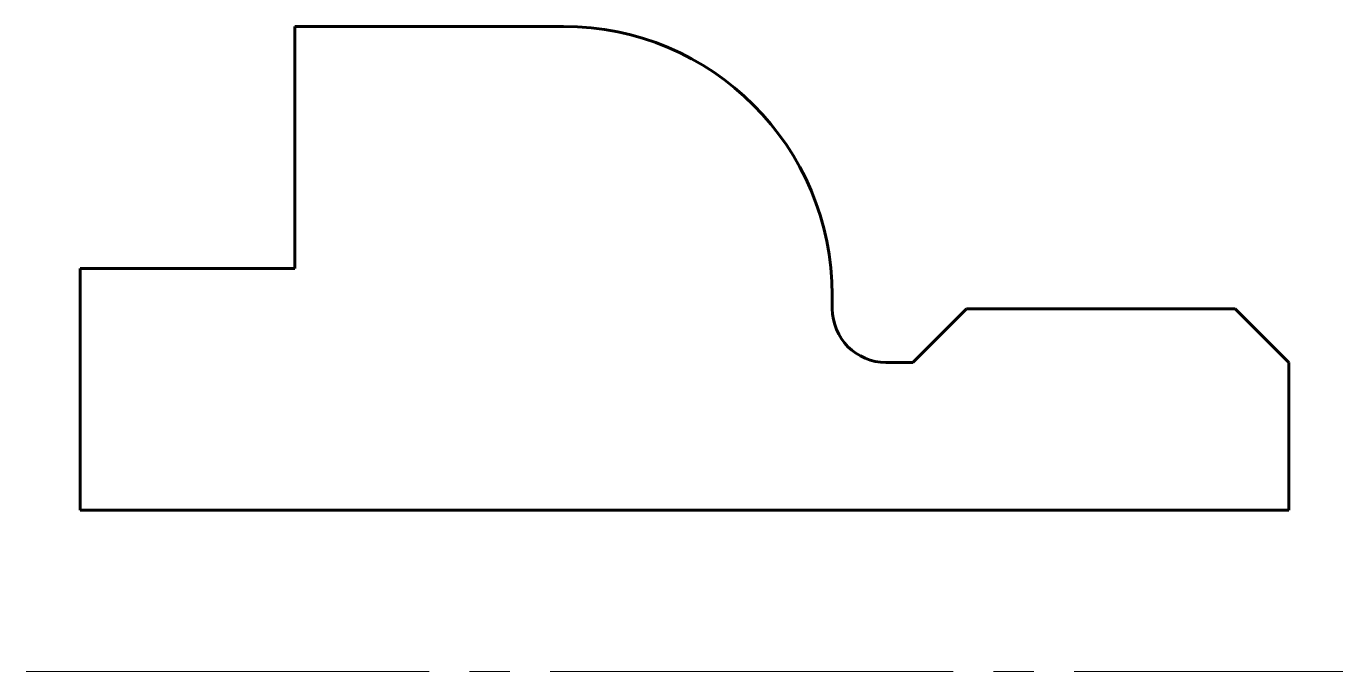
# Model space of a CAD drawing. Header units: millimetres. Extents: x -2 to 47, y 0 to 24.
import ezdxf

# ---------------------------------------------------------------- set-up
doc = ezdxf.new("R2010")
doc.units = ezdxf.units.MM
doc.linetypes.add('K5LT_AXLED', pattern=[19.5, 15, -1.5, 1.5, -1.5])
doc.linetypes.add('K5LT_BASIC', pattern=[0])

msp = doc.modelspace()

# ---------------------------------------------------------------- linework, layer by layer
at = {"color": 150, "linetype": 'K5LT_BASIC', "lineweight": 60, "true_color": 0x0080ff}
for p, q in [((8, 15), (8, 24)), ((8, 24), (18, 24)), ((0, 6), (0, 15)), ((0, 15), (8, 15)), ((28, 14), (28, 13.5)), ((31, 11.5), (33, 13.5)), ((33, 13.5), (43, 13.5)), ((45, 11.5), (43, 13.5)), ((30, 11.5), (31, 11.5)), ((45, 11.5), (45, 6)), ((0, 6), (45, 6))]:
    msp.add_line(p, q, dxfattribs=at)
at = {"color": 30, "linetype": 'K5LT_AXLED', "lineweight": 18, "true_color": 0xff8000}
msp.add_line((-2, 0), (47, 0), dxfattribs=at)
at = {"color": 150, "linetype": 'K5LT_BASIC', "lineweight": 60, "true_color": 0x0080ff}
for centre, radius, start, end in [((18, 14), 10, 0, 90), ((30, 13.5), 2, 180, 270)]:
    msp.add_arc(centre, radius, start, end, dxfattribs=at)

doc.saveas('drawing.dxf')
